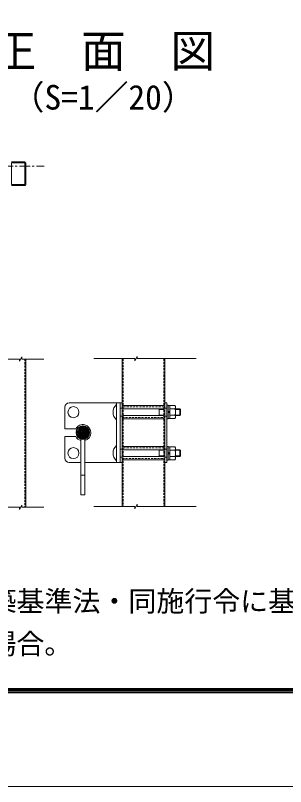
# Model space of a CAD drawing. Units: millimetres, scale not verified. Extents: x -4200 to 4200, y -2970 to 2970.
# Drawn here: x 878 to 1512, y -2970 to -1161 of the extents above; entities that cross this region are included whole.
import ezdxf
from ezdxf.enums import TextEntityAlignment as Align

# ---------------------------------------------------------------- set-up
doc = ezdxf.new("R2010")
doc.units = ezdxf.units.MM
doc.header["$LTSCALE"] = 20
doc.linetypes.add('USER1', pattern=[2, 1.25, -0.25, 0.25, -0.25])
doc.linetypes.add('USER2', pattern=[0.375, 0.25, -0.125])
doc.layers.add('0-0_D-TTL-TXT', color=7, linetype='Continuous')
for name, color, linetype, lineweight in [('0-1_D-TTL', 7, 'Continuous', 9), ('0-2_D-STR-DIM', 7, 'Continuous', 9), ('0-5_D-STR1', 1, 'Continuous', 18), ('0-6_D-STR3', 3, 'Continuous', 13), ('0-7_D-BMK', 2, 'USER1', 13)]:
    doc.layers.add(name, color=color, linetype=linetype, lineweight=lineweight)
doc.styles.add('ＭＳ ゴシック', font='')
doc.styles.get('ＭＳ ゴシック').set_extended_font_data('MS Gothic')

msp = doc.modelspace()

# ---------------------------------------------------------------- linework, layer by layer
at = {"layer": '0-1_D-TTL', "color": 2, "lineweight": 18}
msp.add_lwpolyline([(-4200, 2970), (4200, 2970), (4200, -2970), (-4200, -2970)], close=True, dxfattribs=at)
at = {"layer": '0-1_D-TTL'}
for points in [[(-3930, 2750), (3930, 2750), (3930, -2750), (-3930, -2750)], [(-3927.5, 2747.5), (3927.5, 2747.5), (3927.5, -2747.5), (-3927.5, -2747.5)], [(-3925, 2745), (3925, 2745), (3925, -2745), (-3925, -2745)], [(-3922.5, 2742.5), (3922.5, 2742.5), (3922.5, -2742.5), (-3922.5, -2742.5)], [(-3920, 2740), (3920, 2740), (3920, -2740), (-3920, -2740)]]:
    msp.add_lwpolyline(points, close=True, dxfattribs=at)
at = {"layer": '0-2_D-STR-DIM'}
for p, q in [((887.62, -1967.33), (691.12, -1967.33)), ((887.62, -1972.45), (893.54, -1962.2)), ((887.62, -1967.33), (887.62, -1972.45)), ((893.54, -1967.33), (893.54, -1962.2)), ((945.16, -1967.33), (893.54, -1967.33)), ((1158.1, -1966.06), (1062.42, -1966.06)), ((1158.1, -1971.18), (1164.02, -1960.93)), ((1158.1, -1966.06), (1158.1, -1971.18)), ((1164.02, -1966.06), (1164.02, -1960.93)), ((1302, -1966.06), (1164.02, -1966.06)), ((887.62, -2314.89), (691.12, -2314.89)), ((887.62, -2320.02), (893.54, -2309.76)), ((887.62, -2314.89), (887.62, -2320.02)), ((893.54, -2314.89), (893.54, -2309.76)), ((945.16, -2314.89), (893.54, -2314.89)), ((1158.1, -2313.05), (1062.42, -2313.05)), ((1158.1, -2318.17), (1164.02, -2307.92)), ((1158.1, -2313.05), (1158.1, -2318.17)), ((1164.02, -2313.05), (1164.02, -2307.92)), ((1302, -2313.05), (1164.02, -2313.05))]:
    msp.add_line(p, q, dxfattribs=at)
at = {"layer": '0-5_D-STR1'}
for p, q in [((900.18, -1504.5), (868.98, -1504.5)), ((902.58, -1558.1), (902.58, -1506.9)), ((868.98, -1560.5), (900.18, -1560.5)), ((902.58, -1967.33), (902.58, -2314.89)), ((1128.96, -1966.06), (1128.96, -2313.62)), ((1228.96, -1966.06), (1228.96, -2313.62))]:
    msp.add_line(p, q, dxfattribs=at)
at = {"layer": '0-5_D-STR1', "linetype": 'USER2'}
for p, q in [((900.18, -1967.33), (900.18, -2314.89)), ((1131.36, -1966.06), (1131.36, -2313.62)), ((1226.56, -1966.06), (1226.56, -2313.62))]:
    msp.add_line(p, q, dxfattribs=at)
at = {"layer": '0-5_D-STR1'}
msp.add_lwpolyline([(868.98, -1558.1), (900.18, -1558.1), (900.18, -1506.9), (868.98, -1506.9)], close=True, dxfattribs=at)
for centre, start, end in [((900.18, -1506.9), 0, 90), ((900.18, -1558.1), 270, 0)]:
    msp.add_arc(centre, 2.4, start, end, dxfattribs=at)
at = {"layer": '0-6_D-STR3'}
for p, q in [((994.36, -2079.84), (994.36, -2130.84)), ((1004.36, -2069.84), (1128.96, -2069.84)), ((1115.36, -2069.84), (1115.36, -2209.84)), ((1115.36, -2073.84), (1115.36, -2109.84)), ((1124.36, -2069.84), (1124.36, -2209.84)), ((1128.96, -2069.84), (1128.96, -2209.84)), ((1226.56, -2075.94), (1128.96, -2075.94)), ((1228.96, -2069.84), (1233.56, -2069.84)), ((1228.96, -2069.84), (1228.96, -2209.84)), ((1228.96, -2107.74), (1228.96, -2075.94)), ((1233.56, -2069.84), (1233.56, -2209.84)), ((1233.56, -2075.34), (1233.56, -2107.84)), ((1236.76, -2075.34), (1233.56, -2075.34)), ((1233.56, -2075.34), (1233.56, -2107.34)), ((1236.76, -2075.34), (1236.76, -2107.34)), ((1236.76, -2106.74), (1236.76, -2075.94)), ((1236.76, -2075.94), (1240.76, -2075.94)), ((1240.76, -2075.94), (1240.76, -2106.74)), ((1240.76, -2076.34), (1240.76, -2106.34)), ((1240.76, -2076.34), (1252.36, -2076.34)), ((1253.76, -2079.78), (1253.76, -2102.87)), ((1128.96, -2082.34), (1124.36, -2082.34)), ((1131.36, -2083.84), (1226.56, -2083.84)), ((1215.36, -2099.84), (1215.36, -2083.84)), ((1215.36, -2085.19), (1226.56, -2085.19)), ((1233.56, -2082.34), (1228.96, -2082.34)), ((1240.76, -2090.34), (1236.76, -2090.34)), ((1240.76, -2092.34), (1236.76, -2092.34)), ((1240.76, -2083.84), (1252.36, -2083.84)), ((1253.76, -2083.84), (1264, -2083.84)), ((1253.76, -2085.19), (1265.36, -2085.19)), ((1265.36, -2098.48), (1265.36, -2085.19)), ((1124.36, -2101.34), (1128.96, -2101.34)), ((1131.36, -2099.84), (1226.56, -2099.84)), ((1215.36, -2098.48), (1226.56, -2098.48)), ((1228.96, -2101.34), (1233.56, -2101.34)), ((1236.76, -2107.34), (1233.56, -2107.34)), ((1240.76, -2106.74), (1236.76, -2106.74)), ((1240.76, -2098.84), (1252.36, -2098.84)), ((1240.76, -2106.34), (1252.36, -2106.34)), ((1253.76, -2098.48), (1265.36, -2098.48)), ((1253.76, -2099.84), (1264, -2099.84)), ((1019.63, -2130.84), (994.36, -2130.84)), ((1020.4, -2139.34), (1035.86, -2123.88)), ((1021.13, -2135.07), (1031.6, -2124.61)), ((1030.51, -2139.84), (1036.36, -2133.99)), ((1036.36, -2133.99), (1044.37, -2125.98)), ((1036.36, -2137.53), (1046.44, -2127.44)), ((994.36, -2148.84), (994.36, -2199.84)), ((1019.63, -2148.84), (994.36, -2148.84)), ((1022.51, -2147.84), (1030.51, -2139.84)), ((1023.96, -2149.92), (1034.05, -2139.84)), ((1034.05, -2139.84), (1036.36, -2137.53)), ((1039.64, -2155.46), (1051.98, -2143.12)), ((1046.3, -2152.33), (1048.86, -2149.78)), ((1031.86, -2155.19), (1031.86, -2285.84)), ((1040.86, -2155.19), (1040.86, -2285.84)), ((1115.36, -2205.84), (1115.36, -2169.84)), ((1124.36, -2178.34), (1128.96, -2178.34)), ((1226.56, -2171.94), (1128.96, -2171.94)), ((1131.36, -2179.84), (1226.56, -2179.84)), ((1215.36, -2179.84), (1215.36, -2195.84)), ((1215.36, -2181.19), (1226.56, -2181.19)), ((1228.96, -2203.74), (1228.96, -2171.94)), ((1228.96, -2178.34), (1233.56, -2178.34)), ((1233.56, -2204.34), (1233.56, -2172.34)), ((1236.76, -2172.34), (1233.56, -2172.34)), ((1236.76, -2204.34), (1236.76, -2172.34)), ((1236.76, -2172.94), (1236.76, -2203.74)), ((1240.76, -2172.94), (1236.76, -2172.94)), ((1240.76, -2187.34), (1236.76, -2187.34)), ((1240.76, -2203.74), (1240.76, -2172.94)), ((1240.76, -2203.34), (1240.76, -2173.34)), ((1240.76, -2173.34), (1252.36, -2173.34)), ((1240.76, -2180.84), (1252.36, -2180.84)), ((1253.76, -2199.89), (1253.76, -2176.8)), ((1253.76, -2179.84), (1264, -2179.84)), ((1253.76, -2181.19), (1265.36, -2181.19)), ((1265.36, -2181.19), (1264, -2179.84)), ((1264, -2179.84), (1264, -2195.84)), ((1265.36, -2181.19), (1265.36, -2194.48)), ((1128.96, -2197.34), (1124.36, -2197.34)), ((1131.36, -2195.84), (1226.56, -2195.84)), ((1215.36, -2194.48), (1226.56, -2194.48)), ((1233.56, -2197.34), (1228.96, -2197.34)), ((1236.76, -2204.34), (1233.56, -2204.34)), ((1240.76, -2189.34), (1236.76, -2189.34)), ((1236.76, -2203.74), (1240.76, -2203.74)), ((1240.76, -2195.84), (1252.36, -2195.84)), ((1240.76, -2203.34), (1252.36, -2203.34)), ((1253.76, -2194.48), (1265.36, -2194.48)), ((1253.76, -2195.84), (1264, -2195.84)), ((1264, -2195.84), (1265.36, -2194.48)), ((1004.36, -2209.84), (1031.86, -2209.84)), ((1040.86, -2209.84), (1128.96, -2209.84)), ((1228.96, -2209.84), (1233.56, -2209.84)), ((1031.86, -2239.84), (1040.86, -2239.84)), ((1031.86, -2285.84), (1040.86, -2285.84))]:
    msp.add_line(p, q, dxfattribs=at)
at = {"layer": '0-6_D-STR3', "linetype": 'USER2'}
for p, q in [((1226.56, -2079.14), (1128.96, -2079.14)), ((1128.96, -2104.54), (1226.56, -2104.54)), ((1226.56, -2175.14), (1128.96, -2175.14)), ((1128.96, -2200.54), (1226.56, -2200.54))]:
    msp.add_line(p, q, dxfattribs=at)
at = {"layer": '0-6_D-STR3'}
for points in [[(1128.96, -2075.94), (1128.96, -2107.74), (1226.56, -2107.74)], [(1265.36, -2098.48), (1264, -2099.84), (1264, -2083.84), (1265.36, -2085.19)], [(1020.62, -2142.66), (1023.44, -2139.84), (1036.36, -2126.92), (1039.19, -2124.09)], [(1021.38, -2145.43), (1026.98, -2139.84), (1036.36, -2130.45), (1041.95, -2124.86)], [(1025.7, -2151.72), (1036.36, -2141.06), (1037.58, -2139.84), (1048.24, -2129.18)], [(1027.71, -2153.24), (1036.36, -2144.6), (1041.12, -2139.84), (1049.76, -2131.19)], [(1030.02, -2154.47), (1036.36, -2148.13), (1044.66, -2139.84), (1050.99, -2133.5)], [(1032.68, -2155.35), (1036.36, -2151.67), (1048.19, -2139.84), (1051.87, -2136.15)], [(1035.78, -2155.79), (1036.36, -2155.2), (1051.73, -2139.84), (1052.31, -2139.25)], [(1128.96, -2171.94), (1128.96, -2203.74), (1226.56, -2203.74)]]:
    msp.add_lwpolyline(points, dxfattribs=at)
for centre, radius in [((1014.36, -2091.84), 13), ((1036.36, -2139.84), 16), ((1014.36, -2187.84), 13)]:
    msp.add_circle(centre, radius, dxfattribs=at)
for centre, radius, start, end in [((1004.36, -2079.84), 10, 90, 180), ((1131.61, -2091.84), 24.25, 132.07502, 227.92498), ((1248.07, -2080.09), 5.7, 318.83491, 41.16509), ((1232.97, -2091.34), 20.79, 338.85295, 21.14705), ((1248.07, -2102.59), 5.7, 318.86505, 41.13495), ((1036.36, -2139.84), 19, 283.70023, 151.72629), ((1036.36, -2139.84), 19, 208.27371, 256.29977), ((1131.61, -2187.84), 24.25, 132.07502, 227.92498), ((1248.07, -2177.09), 5.7, 318.86505, 41.13495), ((1232.97, -2188.34), 20.79, 338.85295, 21.14705), ((1004.36, -2199.84), 10, 180, 270), ((1248.07, -2199.59), 5.7, 318.83491, 41.16509)]:
    msp.add_arc(centre, radius, start, end, dxfattribs=at)
at = {"layer": '0-7_D-BMK'}
msp.add_line((7.57, -1514.5), (945.54, -1514.5), dxfattribs=at)

# ---------------------------------------------------------------- texts
at = {"layer": '0-0_D-TTL-TXT', "style": 'ＭＳ ゴシック'}
for s, height, p in [('正\u3000面\u3000図', 76.98, (822.13, -1306.16)), ('（S=1／20）', 57.77, (867.61, -1399.35)), ('（設計条件）風荷重：昭和57年改正 建築基準法・同施行令に基づく風圧力に準拠。', 48.09, (-332.45, -2573.6)), ('（基礎条件）長期許容地耐力98kN/m の場合。', 48.09, (-332.45, -2673.6))]:
    msp.add_text(s, height=height, dxfattribs=at).set_placement(p, align=Align.BOTTOM_LEFT)

doc.saveas('drawing.dxf')
